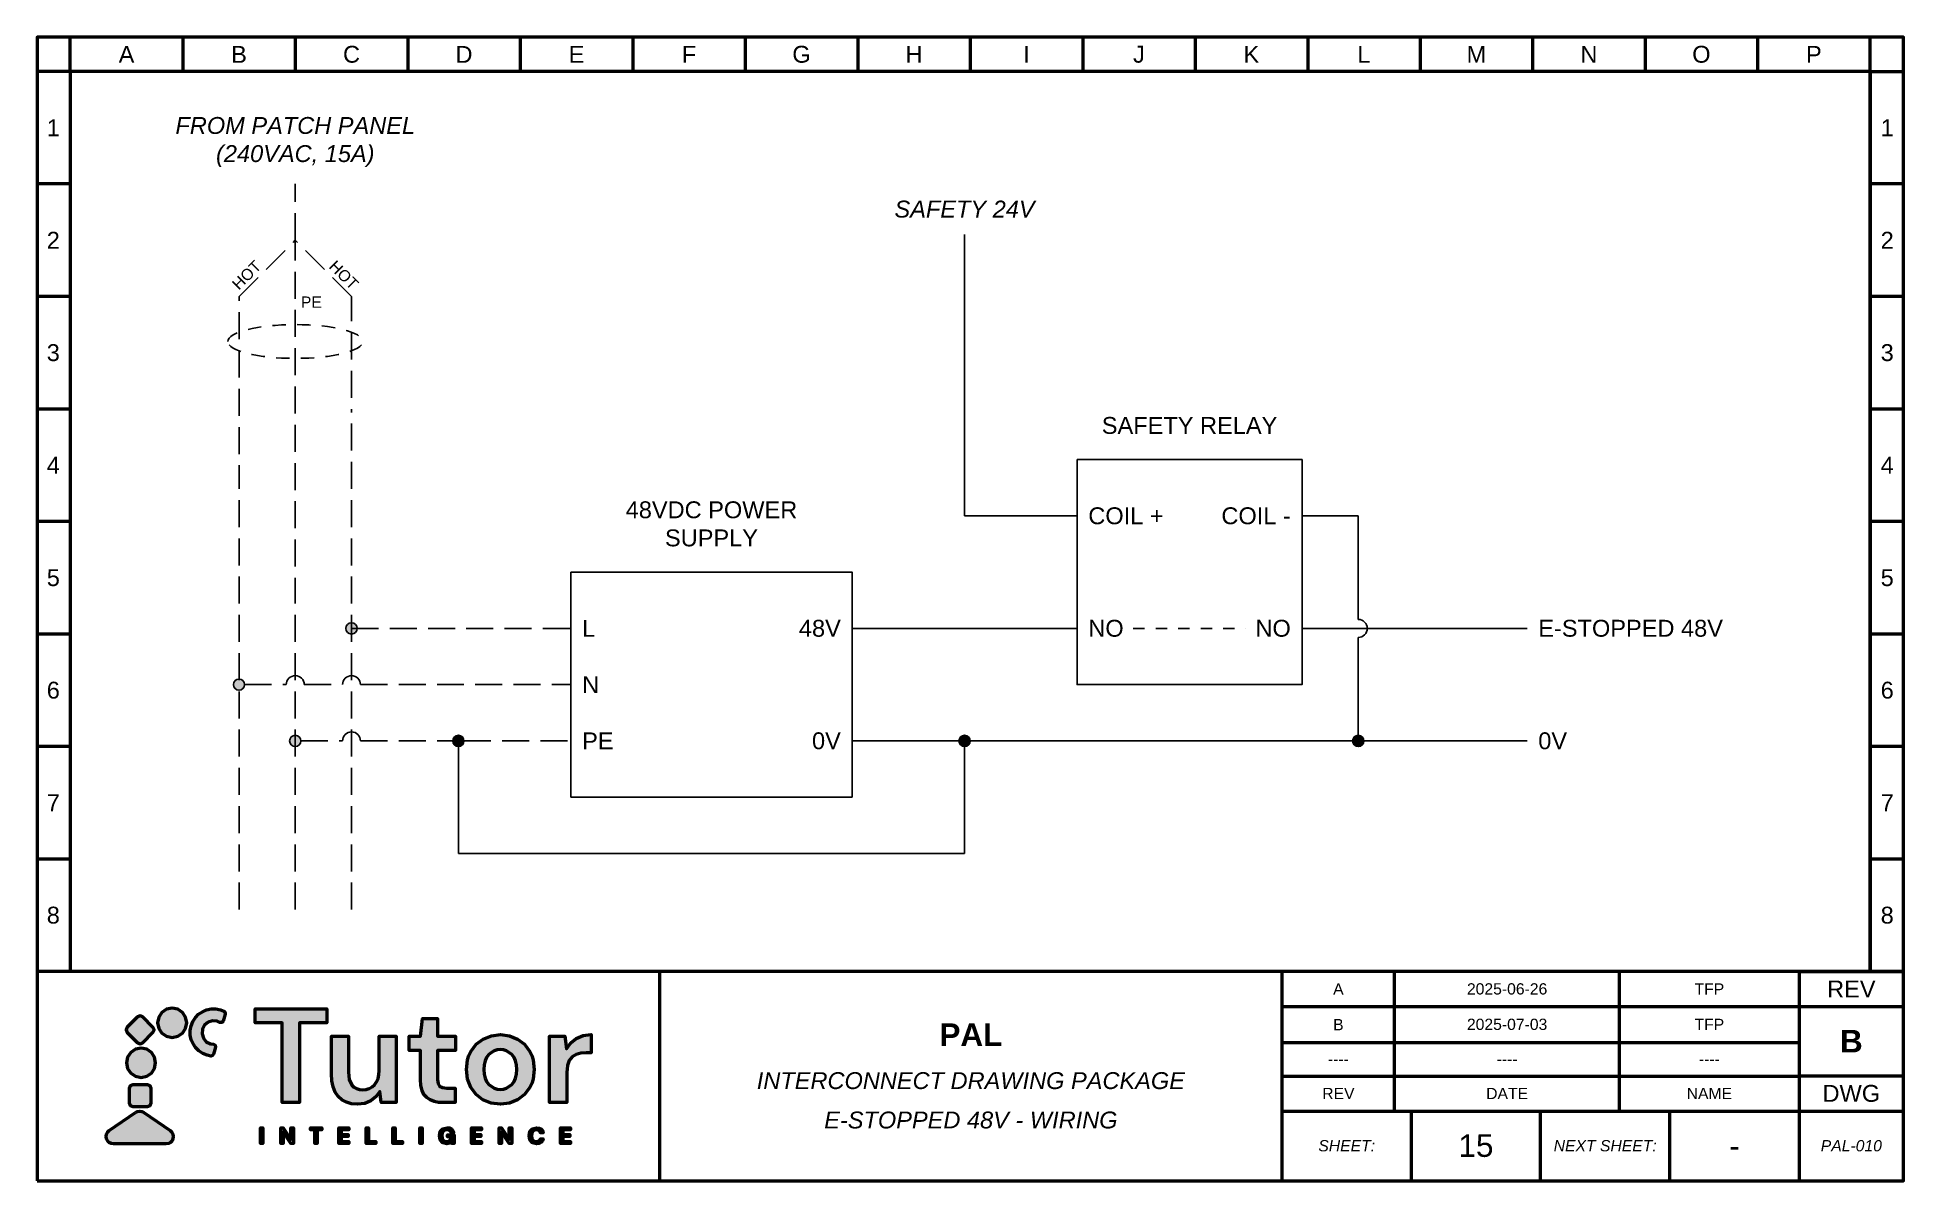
# Paper-space layout 'PAL-015' of a CAD drawing. Header units: inches. Extents: x 0 to 16.6, y 0 to 10.2.
# The model-space entities are those that its viewports show. They can reach past a viewport. Long polylines and large blocks are cut down to what shows.
import ezdxf

# ---------------------------------------------------------------- set-up
doc = ezdxf.new("R2010")
doc.units = ezdxf.units.IN
doc.header["$MEASUREMENT"] = 0
doc.linetypes.add('ACAD_ISO02W100', pattern=[15, 12, -3])
doc.linetypes.add('ACAD_ISO03W100', pattern=[30, 12, -18])
doc.layers.add('Layer 1', color=7, linetype='Continuous')
doc.styles.get("Standard").update_dxf_attribs({"font": 'arial.ttf'})

msp = doc.modelspace()

# ---------------------------------------------------------------- hatches: boundary and pattern name
h = msp.add_hatch(color=1)
h.dxf.hatch_style = 1
h.paths.add_polyline_path([(92.695, 12.671, 1), (92.595, 12.671, 1)])
h.paths.add_polyline_path([(91.695, 12.171, 1), (91.595, 12.171, 1)])
h.paths.add_polyline_path([(92.095, 11.671, 1), (92.195, 11.671, 1)])
h = msp.add_hatch(color=1)
h.dxf.hatch_style = 1
h.paths.add_polyline_path([(93.545, 11.671, 1), (93.645, 11.671, 1)])
h = msp.add_hatch(color=3)
h.dxf.hatch_style = 1
h.paths.add_polyline_path([(98.145, 11.671, 1), (98.045, 11.671, 1)])
h = msp.add_hatch(color=3)
h.dxf.hatch_style = 1
h.paths.add_polyline_path([(101.645, 11.671, 1), (101.545, 11.671, 1)])

# ---------------------------------------------------------------- linework, layer by layer
at = {"color": 1, "linetype": 'ACAD_ISO02W100', "ltscale": 0.02}
for p, q in [((92.145, 16.121), (92.145, 16.621)), ((91.645, 15.621), (92.145, 16.121)), ((92.145, 13.221), (92.145, 16.121)), ((92.645, 15.621), (92.145, 16.121)), ((91.645, 14.221), (91.645, 15.621)), ((92.645, 14.721), (92.645, 15.621)), ((92.645, 10.171), (92.645, 14.621)), ((91.645, 10.171), (91.645, 14.121)), ((92.145, 10.171), (92.145, 13.121)), ((92.645, 12.671), (94.595, 12.671)), ((91.695, 12.171), (92.065, 12.171)), ((92.225, 12.171), (92.565, 12.171)), ((92.725, 12.171), (94.595, 12.171)), ((92.195, 11.671), (92.565, 11.671)), ((92.725, 11.671), (93.545, 11.671)), ((93.645, 11.671), (94.595, 11.671))]:
    msp.add_line(p, q, dxfattribs=at)
at = {"color": 3}
for p, q in [((98.095, 13.671), (98.095, 16.171)), ((99.095, 13.671), (98.095, 13.671)), ((101.595, 13.671), (101.095, 13.671)), ((101.595, 13.671), (101.595, 12.751)), ((97.095, 12.671), (99.095, 12.671)), ((101.095, 12.671), (103.095, 12.671)), ((101.595, 12.591), (101.595, 11.721)), ((93.595, 10.671), (93.595, 11.621)), ((97.095, 11.671), (101.545, 11.671)), ((98.095, 11.671), (98.095, 10.671)), ((101.645, 11.671), (103.095, 11.671)), ((98.095, 10.671), (93.595, 10.671))]:
    msp.add_line(p, q, dxfattribs=at)
at = {"linetype": 'ACAD_ISO03W100', "ltscale": 0.005}
msp.add_line((99.595, 12.671), (100.595, 12.671), dxfattribs=at)
at = {"linetype": 'ACAD_ISO03W100', "ltscale": 0.02}
msp.add_lwpolyline([(90.145, 17.621), (106.145, 17.621), (106.145, 9.621), (90.145, 9.621)], close=True, dxfattribs=at)
for points in [[(99.095, 14.171), (101.095, 14.171), (101.095, 12.171), (99.095, 12.171)], [(94.595, 13.171), (97.095, 13.171), (97.095, 11.171), (94.595, 11.171)]]:
    msp.add_lwpolyline(points, close=True)
at = {"color": 1}
for centre in [(92.645, 12.671), (91.645, 12.171), (92.145, 11.671), (93.595, 11.671)]:
    msp.add_circle(centre, 0.05, dxfattribs=at)
at = {"color": 3}
for centre in [(98.095, 11.671), (101.595, 11.671)]:
    msp.add_circle(centre, 0.05, dxfattribs=at)
msp.add_arc((101.595, 12.671), 0.08, 270, 90, dxfattribs=at)
at = {"color": 1}
for centre in [(92.145, 12.171), (92.645, 12.171), (92.645, 11.671)]:
    msp.add_arc(centre, 0.08, 0, 180, dxfattribs=at)
at = {"linetype": 'ACAD_ISO02W100', "ltscale": 0.01}
msp.add_ellipse((92.145, 15.221), major_axis=(-0.6, 0), ratio=0.25, dxfattribs=at)

# ---------------------------------------------------------------- texts
at = {"linetype": 'ACAD_ISO02W100', "ltscale": 0.02, "char_height": 0.15, "attachment_point": 8}
for s, insert in [('{\\fArial|b0|i1|c0|p34;FROM PATCH PANEL (240VAC, 15A)}', (92.145, 16.771)), ('{\\fArial|b0|i1|c0|p34;SAFETY 24V}', (98.095, 16.321))]:
    msp.add_mtext_dynamic_manual_height_columns(s, width=2.3635, gutter_width=1, heights=[0], dxfattribs=dict(at, insert=insert))
at = {"color": 3, "char_height": 0.1, "width": 4.46392}
for insert, attachment_point, rotation in [((91.645, 15.671), 7, 45), ((92.645, 15.671), 9, 315)]:
    msp.add_mtext('{\\C256;HOT}', dxfattribs=dict(at, insert=insert, attachment_point=attachment_point, rotation=rotation))
at = {"color": 3, "insert": (92.195, 15.521), "char_height": 0.1, "width": 4.46392, "attachment_point": 7}
msp.add_mtext('{\\C256;PE}', dxfattribs=at)
at = {"linetype": 'ACAD_ISO02W100', "ltscale": 0.02, "char_height": 0.15, "width": 1.97192, "attachment_point": 8}
for s, insert in [('SAFETY RELAY', (100.095, 14.398)), ('48VDC POWER SUPPLY', (95.845, 13.398))]:
    msp.add_mtext(s, dxfattribs=dict(at, insert=insert))
at = {"color": 3, "char_height": 0.15}
for s, width, insert, attachment_point in [('{\\C256;COIL +}', 1.47407, (99.195, 13.671), 4), ('{\\C256;COIL -}', 1.47407, (100.995, 13.671), 6), ('{\\C256;L}', 1.47407, (94.695, 12.671), 4), ('{\\C256;48V}', 1.47407, (96.995, 12.671), 6), ('{\\C256;NO}', 1.47407, (99.195, 12.671), 4), ('{\\C256;NO}', 1.47407, (100.995, 12.671), 6), ('{\\C256;E-STOPPED 48V}', 1.71116, (103.195, 12.671), 4), ('{\\C256;N}', 1.47407, (94.695, 12.171), 4), ('{\\C256;PE}', 1.47407, (94.695, 11.671), 4), ('{\\C256;0V}', 1.47407, (96.995, 11.671), 6), ('{\\C256;0V}', 1.47407, (103.195, 11.671), 4)]:
    msp.add_mtext_dynamic_manual_height_columns(s, width=width, gutter_width=1, heights=[0], dxfattribs=dict(at, insert=insert, attachment_point=attachment_point))

psp = doc.layouts.new('PAL-015')

# ---------------------------------------------------------------- hatches: boundary and pattern name
at = {"lineweight": 50, "true_color": 0x347eec}
h = psp.add_hatch(color=150, dxfattribs=at)
h.dxf.hatch_style = 1
h.paths.add_polyline_path([(1.153, 0.337), (1.175, 0.34), (1.194, 0.35), (1.208, 0.365), (1.216, 0.383), (1.219, 0.403), (1.216, 0.423), (1.207, 0.441), (1.19, 0.457), (0.958, 0.616), (0.94, 0.625), (0.92, 0.628), (0.901, 0.625), (0.883, 0.616), (0.65, 0.457), (0.634, 0.441), (0.624, 0.423), (0.621, 0.403), (0.625, 0.383), (0.633, 0.365), (0.647, 0.35), (0.665, 0.34), (0.688, 0.337)])
h.paths.add_polyline_path([(0.859, 0.863), (0.836, 0.853), (0.826, 0.83), (0.826, 0.701), (0.836, 0.678), (0.859, 0.668), (0.988, 0.668), (1.012, 0.678), (1.021, 0.701), (1.021, 0.83), (1.012, 0.853), (0.988, 0.863)])
h.paths.add_polyline_path([(0.882, 0.938), (0.932, 0.928), (0.983, 0.938), (1.024, 0.966), (1.052, 1.008), (1.062, 1.058), (1.052, 1.109), (1.024, 1.15), (0.983, 1.178), (0.932, 1.188), (0.882, 1.178), (0.84, 1.15), (0.812, 1.109), (0.802, 1.058), (0.812, 1.008), (0.84, 0.966)])
h.paths.add_polyline_path([(1.038, 1.328), (1.048, 1.351), (1.038, 1.374), (0.947, 1.465), (0.924, 1.475), (0.9, 1.465), (0.809, 1.374), (0.8, 1.351), (0.809, 1.328), (0.9, 1.236), (0.924, 1.227), (0.947, 1.236)])
h.paths.add_polyline_path([(1.089, 1.362), (1.117, 1.321), (1.158, 1.293), (1.209, 1.283), (1.259, 1.293), (1.301, 1.321), (1.328, 1.362), (1.339, 1.413), (1.328, 1.463), (1.301, 1.505), (1.259, 1.533), (1.209, 1.543), (1.158, 1.533), (1.117, 1.505), (1.089, 1.463), (1.079, 1.413)])
h.paths.add_polyline_path([(1.37, 1.303), (1.378, 1.263), (1.394, 1.226), (1.417, 1.193), (1.445, 1.164), (1.48, 1.141), (1.519, 1.125), (1.552, 1.118), (1.568, 1.122), (1.577, 1.135), (1.595, 1.197), (1.591, 1.214), (1.575, 1.222), (1.5, 1.234), (1.467, 1.336), (1.519, 1.435), (1.659, 1.423), (1.663, 1.427), (1.681, 1.489), (1.68, 1.505), (1.669, 1.516), (1.638, 1.528), (1.596, 1.536), (1.555, 1.536), (1.515, 1.527), (1.478, 1.511), (1.444, 1.489), (1.416, 1.46), (1.393, 1.425), (1.377, 1.386), (1.369, 1.344)])
at = {"lineweight": 50, "true_color": 0x000000}
h = psp.add_hatch(color=18, dxfattribs=at)
h.dxf.hatch_style = 1
h.paths.add_polyline_path([(2.34, 1.414), (2.584, 1.414), (2.584, 1.536), (1.946, 1.536), (1.946, 1.414), (2.188, 1.414), (2.188, 0.704), (2.34, 0.704)])
h.paths.add_polyline_path([(2.625, 0.961), (2.628, 0.898), (2.639, 0.843), (2.658, 0.797), (2.684, 0.758), (2.718, 0.728), (2.757, 0.707), (2.803, 0.694), (2.855, 0.689), (2.92, 0.697), (2.975, 0.72), (3.021, 0.757), (3.055, 0.804), (3.067, 0.704), (3.201, 0.704), (3.201, 1.293), (3.049, 1.293), (3.049, 0.989), (3.047, 0.951), (3.039, 0.917), (3.026, 0.888), (3.008, 0.863), (2.986, 0.843), (2.961, 0.829), (2.934, 0.821), (2.904, 0.818), (2.873, 0.82), (2.846, 0.828), (2.824, 0.841), (2.807, 0.858), (2.783, 0.908), (2.776, 0.975), (2.776, 1.293), (2.625, 1.293)])
h.paths.add_polyline_path([(3.416, 0.909), (3.419, 0.856), (3.43, 0.812), (3.447, 0.776), (3.472, 0.749), (3.502, 0.729), (3.537, 0.715), (3.576, 0.706), (3.62, 0.704), (3.724, 0.704), (3.724, 0.833), (3.65, 0.833), (3.611, 0.837), (3.586, 0.849), (3.573, 0.872), (3.568, 0.908), (3.568, 1.166), (3.727, 1.166), (3.727, 1.293), (3.568, 1.293), (3.568, 1.452), (3.434, 1.452), (3.416, 1.293), (3.315, 1.293), (3.315, 1.166), (3.416, 1.166)])
h.paths.add_polyline_path([(3.834, 0.912), (3.863, 0.837), (3.91, 0.775), (3.971, 0.729), (4.045, 0.699), (4.126, 0.689), (4.207, 0.699), (4.279, 0.729), (4.341, 0.775), (4.388, 0.837), (4.405, 0.873), (4.418, 0.912), (4.428, 0.999), (4.418, 1.084), (4.405, 1.123), (4.388, 1.159), (4.341, 1.222), (4.279, 1.268), (4.207, 1.298), (4.127, 1.308), (4.046, 1.298), (3.973, 1.268), (3.912, 1.222), (3.864, 1.159), (3.847, 1.123), (3.834, 1.084), (3.824, 0.999)])
h.paths.add_polyline_path([(3.98, 0.999), (3.982, 1.04), (3.99, 1.076), (4.004, 1.106), (4.023, 1.131), (4.046, 1.15), (4.071, 1.164), (4.098, 1.173), (4.127, 1.176), (4.155, 1.173), (4.182, 1.164), (4.229, 1.131), (4.249, 1.106), (4.262, 1.076), (4.271, 1.04), (4.273, 0.999), (4.271, 0.957), (4.262, 0.921), (4.249, 0.891), (4.229, 0.865), (4.182, 0.832), (4.155, 0.824), (4.126, 0.821), (4.097, 0.824), (4.07, 0.832), (4.023, 0.865), (4.004, 0.891), (3.99, 0.921), (3.982, 0.957)], flags=16)
h.paths.add_polyline_path([(4.564, 0.704), (4.716, 0.704), (4.716, 0.972), (4.722, 1.033), (4.738, 1.078), (4.764, 1.111), (4.8, 1.132), (4.841, 1.143), (4.889, 1.147), (4.932, 1.147), (4.932, 1.308), (4.861, 1.299), (4.801, 1.273), (4.752, 1.234), (4.714, 1.183), (4.7, 1.293), (4.564, 1.293)])
h.paths.add_polyline_path([(1.995, 0.34), (2.016, 0.34), (2.016, 0.479), (1.995, 0.479)])
h.paths.add_polyline_path([(2.196, 0.445), (2.265, 0.34), (2.286, 0.34), (2.286, 0.479), (2.265, 0.479), (2.265, 0.375), (2.196, 0.479), (2.175, 0.479), (2.175, 0.34), (2.196, 0.34)])
h.paths.add_polyline_path([(2.478, 0.34), (2.499, 0.34), (2.499, 0.462), (2.54, 0.462), (2.54, 0.479), (2.437, 0.479), (2.437, 0.462), (2.478, 0.462)])
h.paths.add_polyline_path([(2.69, 0.34), (2.778, 0.34), (2.778, 0.357), (2.711, 0.357), (2.711, 0.402), (2.772, 0.402), (2.772, 0.419), (2.711, 0.419), (2.711, 0.462), (2.778, 0.462), (2.778, 0.479), (2.69, 0.479)])
h.paths.add_polyline_path([(2.934, 0.34), (3.018, 0.34), (3.018, 0.357), (2.955, 0.357), (2.955, 0.479), (2.934, 0.479)])
h.paths.add_polyline_path([(3.171, 0.34), (3.255, 0.34), (3.255, 0.357), (3.192, 0.357), (3.192, 0.479), (3.171, 0.479)])
h.paths.add_polyline_path([(3.409, 0.34), (3.43, 0.34), (3.43, 0.479), (3.409, 0.479)])
h = psp.add_hatch(color=18, dxfattribs=at)
h.dxf.hatch_style = 1
h.paths.add_polyline_path([(3.606, 0.409), (3.609, 0.431), (3.618, 0.448), (3.633, 0.458), (3.652, 0.462), (3.676, 0.456), (3.689, 0.438), (3.713, 0.438), (3.705, 0.456), (3.692, 0.47), (3.674, 0.479), (3.652, 0.481), (3.616, 0.472), (3.592, 0.447), (3.584, 0.409), (3.592, 0.372), (3.615, 0.347), (3.649, 0.338), (3.676, 0.344), (3.694, 0.361), (3.696, 0.34), (3.715, 0.34), (3.715, 0.416), (3.656, 0.416), (3.656, 0.399), (3.694, 0.399), (3.681, 0.368), (3.669, 0.36), (3.65, 0.357), (3.632, 0.36), (3.618, 0.37), (3.609, 0.387)])
h = psp.add_hatch(color=18, dxfattribs=at)
h.dxf.hatch_style = 1
h.paths.add_polyline_path([(3.892, 0.402), (3.953, 0.402), (3.953, 0.419), (3.892, 0.419), (3.892, 0.462), (3.959, 0.462), (3.959, 0.479), (3.871, 0.479), (3.871, 0.34), (3.959, 0.34), (3.959, 0.357), (3.892, 0.357)])
h.paths.add_polyline_path([(4.115, 0.34), (4.136, 0.34), (4.136, 0.445), (4.206, 0.34), (4.227, 0.34), (4.227, 0.479), (4.206, 0.479), (4.206, 0.375), (4.136, 0.479), (4.115, 0.479)])
h.paths.add_polyline_path([(4.402, 0.41), (4.405, 0.432), (4.415, 0.448), (4.429, 0.459), (4.447, 0.463), (4.472, 0.455), (4.484, 0.436), (4.507, 0.436), (4.5, 0.455), (4.487, 0.47), (4.47, 0.478), (4.448, 0.481), (4.412, 0.472), (4.389, 0.447), (4.381, 0.41), (4.389, 0.372), (4.412, 0.347), (4.448, 0.338), (4.47, 0.341), (4.487, 0.35), (4.5, 0.364), (4.507, 0.382), (4.484, 0.382), (4.472, 0.364), (4.447, 0.357), (4.429, 0.36), (4.415, 0.371), (4.405, 0.388)])
h.paths.add_polyline_path([(4.661, 0.34), (4.749, 0.34), (4.749, 0.357), (4.682, 0.357), (4.682, 0.402), (4.743, 0.402), (4.743, 0.419), (4.682, 0.419), (4.682, 0.462), (4.749, 0.462), (4.749, 0.479), (4.661, 0.479)])

# ---------------------------------------------------------------- linework, layer by layer
at = {"lineweight": 50}
for p, q in [((0.303, 9.869), (0.303, 10.173)), ((1.303, 10.173), (1.303, 9.869)), ((2.303, 10.173), (2.303, 9.869)), ((3.303, 10.173), (3.303, 9.869)), ((4.303, 10.173), (4.303, 9.869)), ((5.303, 10.173), (5.303, 9.869)), ((6.303, 10.173), (6.303, 9.869)), ((7.303, 10.173), (7.303, 9.869)), ((8.303, 10.173), (8.303, 9.869)), ((9.303, 10.173), (9.303, 9.869)), ((10.303, 10.173), (10.303, 9.869)), ((11.303, 10.173), (11.303, 9.869)), ((12.303, 10.173), (12.303, 9.869)), ((13.303, 10.173), (13.303, 9.869)), ((14.303, 10.173), (14.303, 9.869)), ((15.303, 10.173), (15.303, 9.869)), ((16.303, 9.869), (16.303, 10.173)), ((0.303, 9.869), (0.01, 9.869)), ((16.303, 9.869), (16.303, 1.869)), ((16.303, 9.869), (16.601, 9.869)), ((0.303, 8.869), (0.01, 8.869)), ((16.601, 8.869), (16.303, 8.869)), ((0.303, 7.869), (0.01, 7.869)), ((16.601, 7.869), (16.303, 7.869)), ((0.303, 6.869), (0.01, 6.869)), ((16.601, 6.869), (16.303, 6.869)), ((0.303, 5.869), (0.01, 5.869)), ((16.601, 5.869), (16.303, 5.869)), ((0.303, 4.869), (0.01, 4.869)), ((16.601, 4.869), (16.303, 4.869)), ((0.303, 3.869), (0.01, 3.869)), ((16.601, 3.869), (16.303, 3.869)), ((0.303, 2.869), (0.01, 2.869)), ((16.601, 2.869), (16.303, 2.869)), ((16.601, 1.869), (0.01, 1.869)), ((5.543, 0.01), (5.543, 1.869)), ((11.076, 0.01), (11.076, 1.869)), ((12.076, 0.629), (12.076, 1.869)), ((14.076, 0.629), (14.076, 1.869)), ((15.672, 1.869), (15.672, 0.01)), ((15.672, 1.869), (16.601, 1.869)), ((11.076, 1.559), (15.672, 1.559)), ((15.672, 1.559), (16.601, 1.559)), ((11.076, 1.239), (15.672, 1.239)), ((11.076, 0.94), (15.672, 0.94)), ((16.601, 0.94), (15.672, 0.94)), ((11.076, 0.629), (15.672, 0.629)), ((12.225, 0.01), (12.225, 0.629)), ((13.374, 0.01), (13.374, 0.629)), ((14.523, 0.01), (14.523, 0.629)), ((15.672, 0.629), (16.601, 0.629))]:
    psp.add_line(p, q, dxfattribs=at)
psp.add_lwpolyline([(0.01, 0.01), (16.601, 0.01), (16.601, 10.173), (0.01, 10.173)], close=True, dxfattribs=at)
psp.add_lwpolyline([(16.303, 1.869), (16.303, 9.869), (0.303, 9.869), (0.303, 1.869)], dxfattribs=at)
at = {"layer": 'Layer 1', "color": 150, "lineweight": 50, "true_color": 0x347eec}
for points in [[(1.339, 1.413), (1.328, 1.463), (1.301, 1.505), (1.259, 1.533), (1.209, 1.543), (1.158, 1.533), (1.117, 1.505), (1.089, 1.463), (1.079, 1.413), (1.089, 1.362), (1.117, 1.321), (1.158, 1.293), (1.209, 1.283), (1.259, 1.293), (1.301, 1.321), (1.328, 1.362), (1.339, 1.413), (1.339, 1.413)], [(1.577, 1.135), (1.568, 1.122), (1.552, 1.118), (1.519, 1.125), (1.48, 1.141), (1.445, 1.164), (1.417, 1.193), (1.394, 1.226), (1.378, 1.263), (1.37, 1.303), (1.369, 1.344), (1.377, 1.386), (1.393, 1.425), (1.416, 1.46), (1.444, 1.489), (1.478, 1.511), (1.515, 1.527), (1.555, 1.536), (1.596, 1.536), (1.638, 1.528), (1.669, 1.516), (1.68, 1.505), (1.681, 1.489), (1.663, 1.427), (1.65, 1.415), (1.632, 1.417), (1.608, 1.428), (1.567, 1.431), (1.528, 1.419), (1.497, 1.393), (1.478, 1.356), (1.474, 1.315), (1.486, 1.276), (1.512, 1.245), (1.549, 1.226), (1.575, 1.222), (1.591, 1.214), (1.595, 1.197), (1.577, 1.135), (1.577, 1.135)], [(0.9, 1.236), (0.924, 1.227), (0.947, 1.236), (1.038, 1.328), (1.048, 1.351), (1.038, 1.374), (0.947, 1.465), (0.924, 1.475), (0.9, 1.465), (0.809, 1.374), (0.8, 1.351), (0.809, 1.328), (0.9, 1.236), (0.9, 1.236)], [(1.062, 1.058), (1.052, 1.109), (1.024, 1.15), (0.983, 1.178), (0.932, 1.188), (0.882, 1.178), (0.84, 1.15), (0.812, 1.109), (0.802, 1.058), (0.812, 1.008), (0.84, 0.966), (0.882, 0.938), (0.932, 0.928), (0.983, 0.938), (1.024, 0.966), (1.052, 1.008), (1.062, 1.058), (1.062, 1.058)], [(0.826, 0.701), (0.836, 0.678), (0.859, 0.668), (0.988, 0.668), (1.012, 0.678), (1.021, 0.701), (1.021, 0.83), (1.012, 0.853), (0.988, 0.863), (0.859, 0.863), (0.836, 0.853), (0.826, 0.83), (0.826, 0.701), (0.826, 0.701)], [(0.883, 0.616), (0.901, 0.625), (0.92, 0.628), (0.94, 0.625), (0.958, 0.616), (1.19, 0.457), (1.207, 0.441), (1.216, 0.423), (1.219, 0.403), (1.216, 0.383), (1.208, 0.365), (1.194, 0.35), (1.175, 0.34), (1.153, 0.337), (0.688, 0.337), (0.665, 0.34), (0.647, 0.35), (0.633, 0.365), (0.625, 0.383), (0.621, 0.403), (0.624, 0.423), (0.634, 0.441), (0.65, 0.457), (0.883, 0.616), (0.883, 0.616)]]:
    psp.add_lwpolyline(points, close=True, dxfattribs=at)
at = {"layer": 'Layer 1', "color": 7, "lineweight": 50}
for points in [[(2.188, 0.704), (2.188, 1.414), (1.946, 1.414), (1.946, 1.536), (2.584, 1.536), (2.584, 1.414), (2.34, 1.414), (2.34, 0.704), (2.188, 0.704), (2.188, 0.704)], [(3.62, 0.704), (3.576, 0.706), (3.537, 0.715), (3.502, 0.729), (3.472, 0.749), (3.447, 0.776), (3.43, 0.812), (3.419, 0.856), (3.416, 0.909), (3.416, 1.166), (3.315, 1.166), (3.315, 1.293), (3.416, 1.293), (3.434, 1.452), (3.568, 1.452), (3.568, 1.293), (3.727, 1.293), (3.727, 1.166), (3.568, 1.166), (3.568, 0.908), (3.573, 0.872), (3.586, 0.849), (3.611, 0.837), (3.65, 0.833), (3.724, 0.833), (3.724, 0.704), (3.62, 0.704), (3.62, 0.704)], [(2.855, 0.689), (2.803, 0.694), (2.757, 0.707), (2.718, 0.728), (2.684, 0.758), (2.658, 0.797), (2.639, 0.843), (2.628, 0.898), (2.625, 0.961), (2.625, 1.293), (2.776, 1.293), (2.776, 0.975), (2.783, 0.908), (2.807, 0.858), (2.824, 0.841), (2.846, 0.828), (2.873, 0.82), (2.904, 0.818), (2.934, 0.821), (2.961, 0.829), (2.986, 0.843), (3.008, 0.863), (3.026, 0.888), (3.039, 0.917), (3.047, 0.951), (3.049, 0.989), (3.049, 1.293), (3.201, 1.293), (3.201, 0.704), (3.067, 0.704), (3.055, 0.804), (3.021, 0.757), (2.975, 0.72), (2.92, 0.697), (2.855, 0.689), (2.855, 0.689)], [(4.126, 0.689), (4.045, 0.699), (3.971, 0.729), (3.91, 0.775), (3.863, 0.837), (3.834, 0.912), (3.824, 0.999), (3.834, 1.084), (3.847, 1.123), (3.864, 1.159), (3.912, 1.222), (3.973, 1.268), (4.046, 1.298), (4.127, 1.308), (4.207, 1.298), (4.279, 1.268), (4.341, 1.222), (4.388, 1.159), (4.405, 1.123), (4.418, 1.084), (4.428, 0.999), (4.418, 0.912), (4.405, 0.873), (4.388, 0.837), (4.341, 0.775), (4.279, 0.729), (4.207, 0.699), (4.126, 0.689), (4.126, 0.689)], [(4.126, 0.821), (4.155, 0.824), (4.182, 0.832), (4.229, 0.865), (4.249, 0.891), (4.262, 0.921), (4.271, 0.957), (4.273, 0.999), (4.271, 1.04), (4.262, 1.076), (4.249, 1.106), (4.229, 1.131), (4.182, 1.164), (4.155, 1.173), (4.127, 1.176), (4.098, 1.173), (4.071, 1.164), (4.046, 1.15), (4.023, 1.131), (4.004, 1.106), (3.99, 1.076), (3.982, 1.04), (3.98, 0.999), (3.982, 0.957), (3.99, 0.921), (4.004, 0.891), (4.023, 0.865), (4.07, 0.832), (4.097, 0.824), (4.126, 0.821), (4.126, 0.821)], [(4.564, 0.704), (4.564, 1.293), (4.7, 1.293), (4.714, 1.183), (4.752, 1.234), (4.801, 1.273), (4.861, 1.299), (4.932, 1.308), (4.932, 1.147), (4.889, 1.147), (4.841, 1.143), (4.8, 1.132), (4.764, 1.111), (4.738, 1.078), (4.722, 1.033), (4.716, 0.972), (4.716, 0.704), (4.564, 0.704), (4.564, 0.704)], [(1.995, 0.34), (1.995, 0.479), (2.016, 0.479), (2.016, 0.34), (1.995, 0.34), (1.995, 0.34)], [(2.175, 0.34), (2.175, 0.479), (2.196, 0.479), (2.265, 0.375), (2.265, 0.479), (2.286, 0.479), (2.286, 0.34), (2.265, 0.34), (2.196, 0.445), (2.196, 0.34), (2.175, 0.34), (2.175, 0.34)], [(2.478, 0.34), (2.478, 0.462), (2.437, 0.462), (2.437, 0.479), (2.54, 0.479), (2.54, 0.462), (2.499, 0.462), (2.499, 0.34), (2.478, 0.34), (2.478, 0.34)], [(2.69, 0.34), (2.69, 0.479), (2.778, 0.479), (2.778, 0.462), (2.711, 0.462), (2.711, 0.419), (2.772, 0.419), (2.772, 0.402), (2.711, 0.402), (2.711, 0.357), (2.778, 0.357), (2.778, 0.34), (2.69, 0.34), (2.69, 0.34)], [(2.934, 0.34), (2.934, 0.479), (2.955, 0.479), (2.955, 0.357), (3.018, 0.357), (3.018, 0.34), (2.934, 0.34), (2.934, 0.34)], [(3.171, 0.34), (3.171, 0.479), (3.192, 0.479), (3.192, 0.357), (3.255, 0.357), (3.255, 0.34), (3.171, 0.34), (3.171, 0.34)], [(3.409, 0.34), (3.409, 0.479), (3.43, 0.479), (3.43, 0.34), (3.409, 0.34), (3.409, 0.34)], [(3.649, 0.338), (3.615, 0.347), (3.592, 0.372), (3.584, 0.409), (3.592, 0.447), (3.616, 0.472), (3.652, 0.481), (3.674, 0.479), (3.692, 0.47), (3.705, 0.456), (3.713, 0.438), (3.689, 0.438), (3.676, 0.456), (3.652, 0.462), (3.633, 0.458), (3.618, 0.448), (3.609, 0.431), (3.606, 0.409), (3.609, 0.387), (3.618, 0.37), (3.632, 0.36), (3.65, 0.357), (3.669, 0.36), (3.681, 0.368), (3.694, 0.399), (3.656, 0.399), (3.656, 0.416), (3.715, 0.416), (3.715, 0.34), (3.696, 0.34), (3.694, 0.361), (3.676, 0.344), (3.649, 0.338), (3.649, 0.338)], [(3.871, 0.34), (3.871, 0.479), (3.959, 0.479), (3.959, 0.462), (3.892, 0.462), (3.892, 0.419), (3.953, 0.419), (3.953, 0.402), (3.892, 0.402), (3.892, 0.357), (3.959, 0.357), (3.959, 0.34), (3.871, 0.34), (3.871, 0.34)], [(4.115, 0.34), (4.115, 0.479), (4.136, 0.479), (4.206, 0.375), (4.206, 0.479), (4.227, 0.479), (4.227, 0.34), (4.206, 0.34), (4.136, 0.445), (4.136, 0.34), (4.115, 0.34), (4.115, 0.34)], [(4.448, 0.338), (4.412, 0.347), (4.389, 0.372), (4.381, 0.41), (4.389, 0.447), (4.412, 0.472), (4.448, 0.481), (4.47, 0.478), (4.487, 0.47), (4.5, 0.455), (4.507, 0.436), (4.484, 0.436), (4.472, 0.455), (4.447, 0.463), (4.429, 0.459), (4.415, 0.448), (4.405, 0.432), (4.402, 0.41), (4.405, 0.388), (4.415, 0.371), (4.429, 0.36), (4.447, 0.357), (4.472, 0.364), (4.484, 0.382), (4.507, 0.382), (4.5, 0.364), (4.487, 0.35), (4.47, 0.341), (4.448, 0.338), (4.448, 0.338)], [(4.661, 0.34), (4.661, 0.479), (4.749, 0.479), (4.749, 0.462), (4.682, 0.462), (4.682, 0.419), (4.743, 0.419), (4.743, 0.402), (4.682, 0.402), (4.682, 0.357), (4.749, 0.357), (4.749, 0.34), (4.661, 0.34), (4.661, 0.34)]]:
    psp.add_lwpolyline(points, close=True, dxfattribs=at)

# ---------------------------------------------------------------- texts
at = {"lineweight": 50}
for s, width, heights, insert, char_height, attachment_point in [('\\pxqc;A', 1, [0], (0.303, 10.021), 0.15, 4), ('\\pxqc;B', 1, [0], (1.303, 10.021), 0.15, 4), ('\\pxqc;C', 1, [0], (2.303, 10.021), 0.15, 4), ('\\pxqc;D', 1, [0], (3.303, 10.021), 0.15, 4), ('\\pxqc;E', 1, [0], (4.303, 10.021), 0.15, 4), ('\\pxqc;F', 1, [0], (5.303, 10.021), 0.15, 4), ('\\pxqc;G', 1, [0], (6.303, 10.021), 0.15, 4), ('\\pxqc;H', 1, [0], (7.303, 10.021), 0.15, 4), ('\\pxqc;I', 1, [0], (8.303, 10.021), 0.15, 4), ('\\pxqc;J', 1, [0], (9.303, 10.021), 0.15, 4), ('\\pxqc;K', 1, [0], (10.303, 10.021), 0.15, 4), ('\\pxqc;L', 1, [0], (11.303, 10.021), 0.15, 4), ('\\pxqc;M', 1, [0], (12.303, 10.021), 0.15, 4), ('\\pxqc;N', 1, [0], (13.303, 10.021), 0.15, 4), ('\\pxqc;O', 1, [0], (14.303, 10.021), 0.15, 4), ('\\pxqc;P', 1, [0], (15.303, 10.021), 0.15, 4), ('1', 0.28267, [0.985], (0.152, 9.369), 0.15, 5), ('1', 0.28267, [0.985], (16.455, 9.369), 0.15, 5), ('2', 0.28267, [0.985], (0.152, 8.369), 0.15, 5), ('2', 0.28267, [0.985], (16.455, 8.369), 0.15, 5), ('3', 0.28267, [0.985], (0.152, 7.369), 0.15, 5), ('3', 0.28267, [0.985], (16.455, 7.369), 0.15, 5), ('4', 0.28267, [0.985], (0.152, 6.369), 0.15, 5), ('4', 0.28267, [0.985], (16.455, 6.369), 0.15, 5), ('5', 0.28267, [0.985], (0.152, 5.369), 0.15, 5), ('5', 0.28267, [0.985], (16.455, 5.369), 0.15, 5), ('6', 0.28267, [0.985], (0.152, 4.369), 0.15, 5), ('6', 0.28267, [0.985], (16.455, 4.369), 0.15, 5), ('7', 0.28267, [0.985], (0.152, 3.369), 0.15, 5), ('7', 0.28267, [0.985], (16.455, 3.369), 0.15, 5), ('8', 0.28267, [0.985], (0.152, 2.369), 0.15, 5), ('8', 0.28267, [0.985], (16.455, 2.369), 0.15, 5), ('A', 1, [0], (11.576, 1.714), 0.1, 5), ('2025-06-26', 1, [0], (13.076, 1.714), 0.1, 5), ('TFP', 1, [0], (14.874, 1.714), 0.1, 5), ('REV', 0.54893, [0], (16.136, 1.714), 0.15, 5), ('B', 1, [0], (11.576, 1.397), 0.1, 5), ('2025-07-03', 1, [0], (13.076, 1.399), 0.1, 5), ('TFP', 1, [0], (14.874, 1.399), 0.1, 5), ('{\\fArial|b1|i0|c0|p34;B}', 1.04591, [0], (16.136, 1.25), 0.2, 5), ('----', 1, [0], (11.576, 1.09), 0.1, 5), ('----', 1, [0], (13.076, 1.09), 0.1, 5), ('----', 1, [0], (14.874, 1.09), 0.1, 5), ('REV', 1, [0], (11.576, 0.785), 0.1, 5), ('DATE', 2, [0], (13.076, 0.785), 0.1, 5), ('NAME', 1.59557, [0], (14.874, 0.785), 0.1, 5), ('DWG', 0.54893, [0], (16.136, 0.785), 0.15, 5), ('{\\fArial|b0|i1|c0|p34;SHEET:}', 1.04591, [0], (11.65, 0.32), 0.1, 5), ('15', 1.04591, [0], (12.799, 0.32), 0.2, 5), ('{\\fArial|b0|i1|c0|p34;NEXT SHEET:}', 1.04591, [0], (13.948, 0.32), 0.1, 5), ('{\\fArial|b0|i1|c0|p34;PAL-010}', 1.04591, [0], (16.136, 0.32), 0.1, 5), ('-', 1.04591, [0], (15.097, 0.32), 0.2, 5)]:
    psp.add_mtext_dynamic_manual_height_columns(s, width=width, gutter_width=1, heights=heights, dxfattribs=dict(at, insert=insert, char_height=char_height, attachment_point=attachment_point))
at = {"lineweight": 50, "insert": (8.309, 0.94), "char_height": 0.2, "width": 11.15392, "attachment_point": 5}
psp.add_mtext('{\\fArial|b1|i0|c0|p34;PAL}\\P{\\H0.3x;\\P\\fArial|b0|i1|c0|p34;\\H2.5x;INTERCONNECT DRAWING PACKAGE\\P\\H0.4x;\\P\\H2.5x;E-STOPPED 48V - WIRING}', dxfattribs=at)

# ---------------------------------------------------------------- viewports
at = {"layer": '0'}
psp.add_viewport(center=(8.303, 5.869), size=(16, 8), view_center_point=(98.145, 13.621), view_height=8, dxfattribs=at)

doc.saveas('drawing.dxf')
